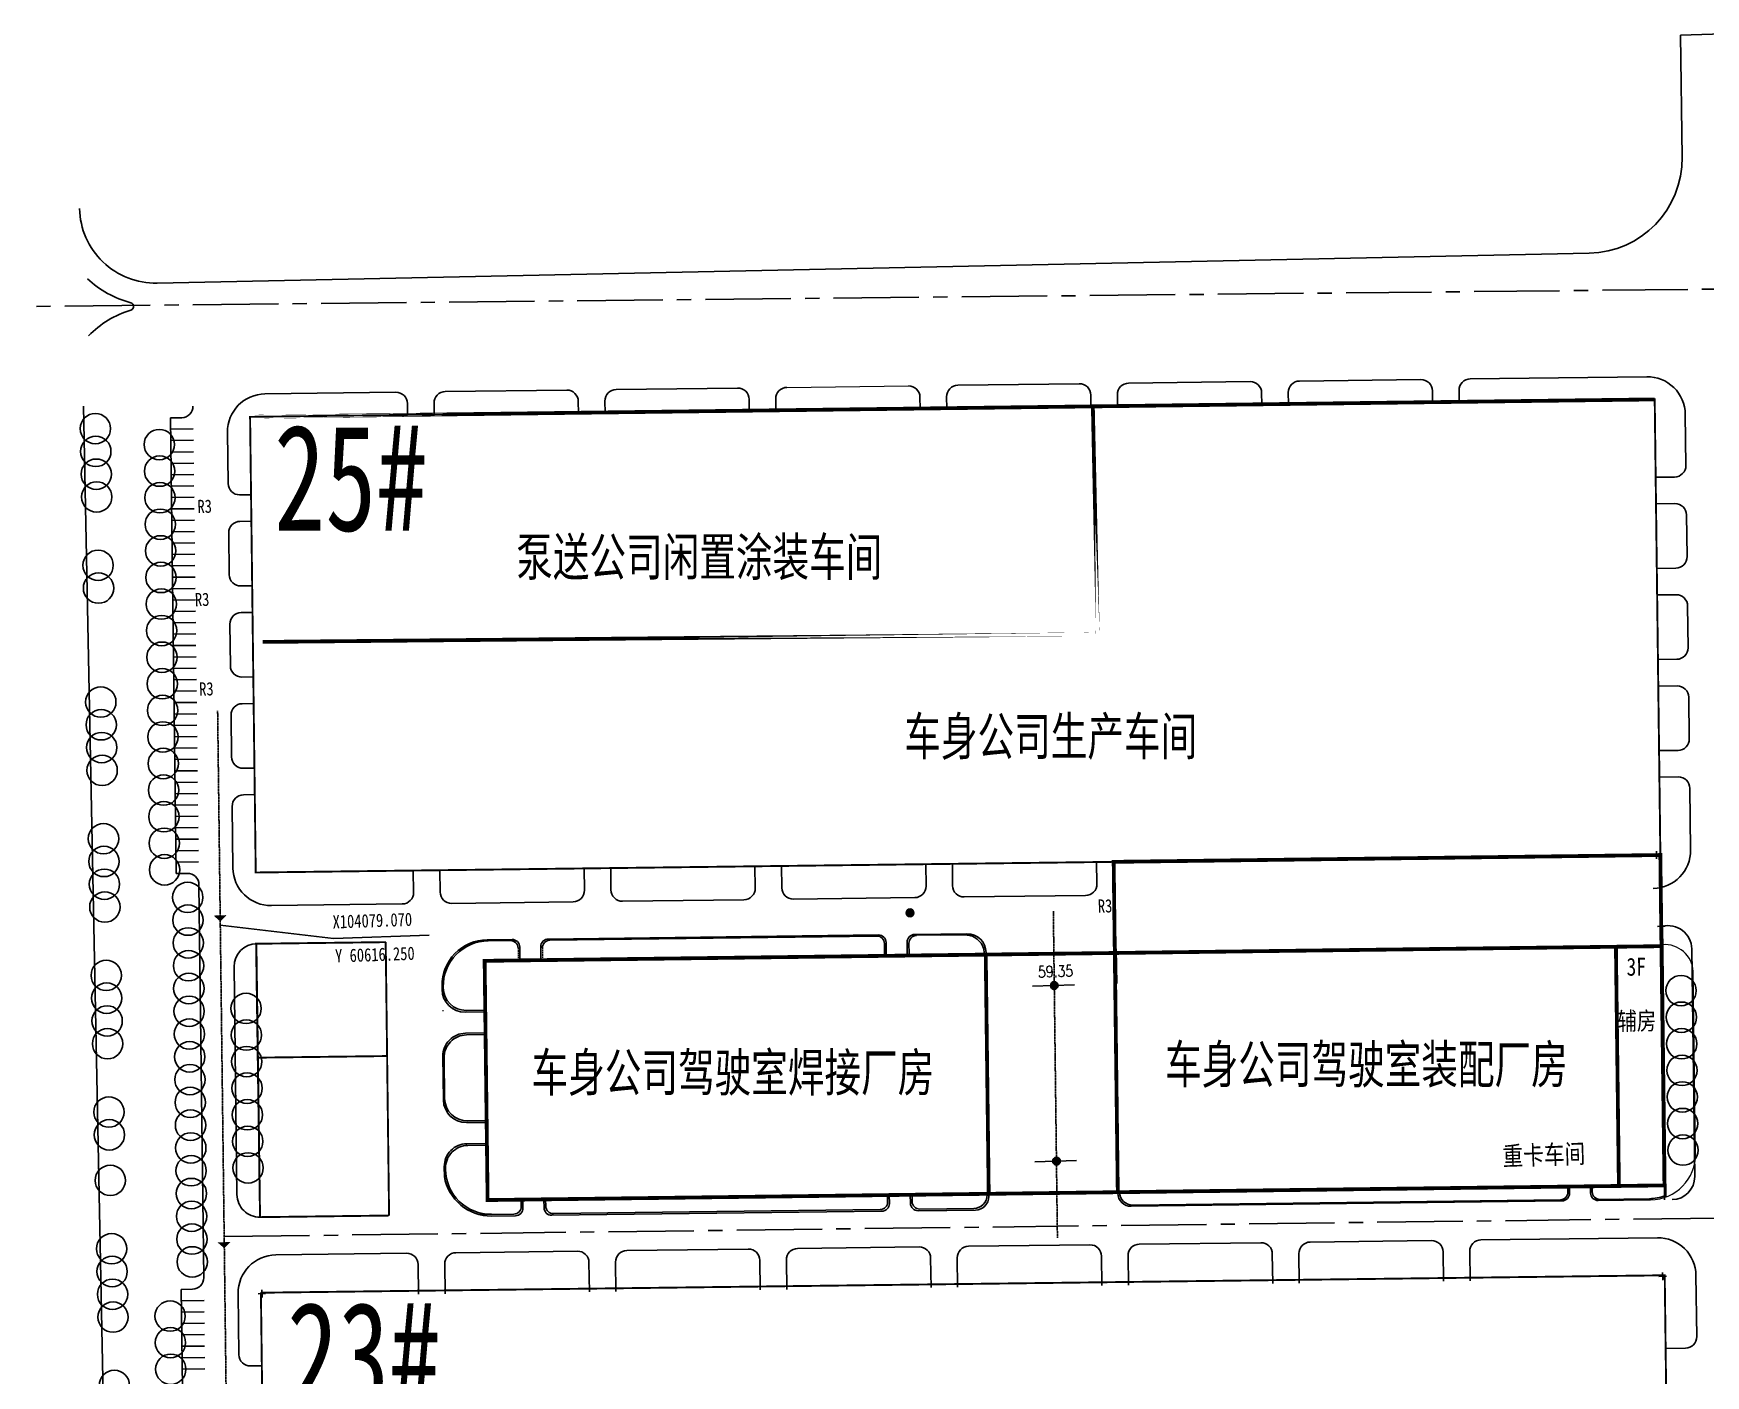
# Model space of a CAD drawing. Extents: x 60102 to 11003895, y 103457 to 3214550.
# Drawn here: x 9505273 to 9945703, y 2833474 to 3186892 of the extents above; entities that cross this region are included whole.
import ezdxf
from ezdxf.enums import TextEntityAlignment as Align

# ---------------------------------------------------------------- set-up
doc = ezdxf.new("R2010")
doc.units = 0
doc.header["$LTSCALE"] = 10
for name, pattern in [('ACAD_ISO04W100', [30.5, 24, -3, 0.5, -3]), ('CENTER2', [1.125, 0.75, -0.125, 0.125, -0.125]), ('DASH', [0.35, 0.25, -0.1]), ('DIVIDEX2', [63.5, 25.4, -12.7, 0, -12.7, 0, -12.7]), ('HIDDEN', [9.525, 6.35, -3.175])]:
    doc.linetypes.add(name, pattern=pattern)
doc.layers.get('0').update_dxf_attribs({"linetype": 'CONTINUOUS', "lineweight": 0})
for name, color, linetype in [('01', 7, 'CONTINUOUS'), ('BG', 7, 'CONTINUOUS'), ('CH_BZ', 7, 'CONTINUOUS'), ('DIM_COOR', 3, 'CONTINUOUS'), ('JIANZ', 201, 'CONTINUOUS'), ('jianzhulunkuox', 255, 'CONTINUOUS'), ('PUB_DIM', 3, 'CONTINUOUS'), ('PUB_TEXT', 7, 'CONTINUOUS'), ('ZW-字', 7, 'CONTINUOUS'), ('ZW-建筑-粗线', 7, 'CONTINUOUS'), ('ZW-景观', 9, 'CONTINUOUS'), ('ZW-景观-停车线', 8, 'CONTINUOUS'), ('ZW-树', 8, 'CONTINUOUS'), ('ZW-道路-中心线', 1, 'CENTER2'), ('ZW-道路-缘石', 7, 'CONTINUOUS'), ('围墙2', 4, 'CONTINUOUS'), ('缘石半径', 7, 'CONTINUOUS')]:
    doc.layers.add(name, color=color, linetype=linetype)
doc.layers.add('PP-COM', color=7, linetype='DIVIDEX2', lineweight=0)
doc.styles.add('-宋体', font='')
doc.styles.add('_HZTXT', font='txt.shx', dxfattribs={"width": 0.8, "bigfont": 'hztxt.shx'})
doc.styles.add('BIGFONT', font='', dxfattribs={"height": 0.2})
doc.styles.add('ST', font='', dxfattribs={"width": 0.8})
doc.styles.get("Standard").update_dxf_attribs({"font": 'isocp.shx', "width": 0.707, "height": 10, "bigfont": 'intecad.shx'})
doc.styles.get('-宋体').set_extended_font_data('SimSun')
doc.styles.get('BIGFONT').set_extended_font_data('NSimSun')
doc.styles.get('ST').set_extended_font_data('SimSun')

# ---------------------------------------------------------------- blocks, each defined once
blk = doc.blocks.new('A')
at = {"layer": 'ZW-树', "linetype": 'Continuous'}
blk.add_circle((0, 0), 4, dxfattribs=at)
blk = doc.blocks.new('A$C1DC13253')
at = {"layer": 'PUB_TEXT'}
h = blk.add_hatch(color=256, dxfattribs=at)
edge = h.paths.add_edge_path()
edge.add_arc((1016, 1016), 1016, 0, 360)
blk.add_line((1016, 1016), (1016, 2032), dxfattribs=at)
blk.add_circle((1016, 1016), 1016, dxfattribs=at)

msp = doc.modelspace()

# ---------------------------------------------------------------- linework, layer by layer
at = {"color": 0}
for p, q in [((9744107.84, 2949409.88), (9737834.414, 2949332.859)), ((9943071.314, 2891889.656), (9942473.33, 2939871.284)), ((9916954.955, 2879563.242), (9931221.788, 2879741.046)), ((9931221.788, 2879741.046), (9929321.935, 2879717.369))]:
    msp.add_line(p, q, dxfattribs=at)
at = {"color": 0, "ltscale": 3, "const_width": 500, "flags": 128}
for points in [[(9562335.426, 3085933.094), (9932306.947, 3090523.714), (9933795.796, 2970532.951), (9563824.276, 2965942.33), (9562335.426, 3085933.094)], [(9933795.796, 2970532.951), (9934028.562, 2951773.736)], [(9598947.734, 2875610.498), (9564950.351, 2875188.657), (9563924.409, 2947180.003), (9598054.442, 2947603.489)], [(9564429.253, 2917185.424), (9598426.636, 2917607.265), (9598054.424, 2947604.956), (9598947.734, 2875610.498)], [(9565197.055, 2855285.517), (9934948.593, 2859873.41), (9936145.628, 2763400.836), (9566394.091, 2758812.943), (9565187.184, 2855408.822)]]:
    msp.add_lwpolyline(points, dxfattribs=at)
at = {"color": 0}
for centre, radius, start, end in [((9934969.871, 2939431.498), 7516.335, 3.35433057, 94.46442391), ((9931072.246, 2891740.115), 12000, 270.71402767, 0.71402767)]:
    msp.add_arc(centre, radius, start, end, dxfattribs=at)
at = {"layer": '01', "lineweight": 0}
msp.add_line((9703750.092, 3093688.234), (9735747.629, 3094085.261), dxfattribs=at)
at = {"layer": 'BG', "color": 0}
for points in [[(9552709.954, 2954603.922), (9556136.477, 2954722.437), (9554478.948, 2953051.842)], [(9553782.722, 2868526.197), (9557209.244, 2868644.712), (9555551.715, 2866974.116)]]:
    msp.add_solid(points, dxfattribs=at)
at = {"layer": 'CH_BZ', "color": 0, "linetype": 'Continuous'}
for p, q in [((9554495.737, 2952064.863), (9584339.975, 2948574.221)), ((9584339.975, 2948574.221), (9609472.522, 2949442.12))]:
    msp.add_line(p, q, dxfattribs=at)
at = {"layer": 'DIM_COOR', "color": 0, "linetype": 'Continuous'}
for p, q in [((9933412.208, 2859592.214), (9935411.016, 2859661.239)), ((9934446.124, 2858627.322), (9934377.1, 2860626.131)), ((9564440.61, 2855014.001), (9566439.418, 2855083.026)), ((9565474.526, 2854049.109), (9565405.502, 2856047.918))]:
    msp.add_line(p, q, dxfattribs=at)
at = {"layer": 'JIANZ', "color": 0}
for p, q in [((9934024.25, 2951781.564), (9934909.209, 2880773.37)), ((9934771.959, 2891786.223), (9934024.25, 2951781.564)), ((9934320.488, 2952085.28), (9935212.925, 2880477.132)), ((9624744.53, 2948227.103), (9631327.801, 2948309.149)), ((9630883.744, 2948019.798), (9625050.255, 2947948.178)), ((9640879.059, 2948428.184), (9727831.036, 2949511.847)), ((9727387.201, 2949204.596), (9641330.956, 2948148.061)), ((9729411.599, 2947229.67), (9729445.953, 2944473.146)), ((9729855.804, 2947536.926), (9729893.918, 2944478.729)), ((9735407.373, 2947606.114), (9735445.487, 2944547.917)), ((9735859.122, 2947308.086), (9735893.452, 2944553.5)), ((9737382.294, 2949630.883), (9751132.715, 2949802.251)), ((9744107.84, 2949409.88), (9750686.443, 2949494.593)), ((9633352.57, 2946334.228), (9633390.259, 2943310.039)), ((9638904.138, 2946403.416), (9638941.828, 2943379.226)), ((9790487.118, 2945842.371), (9790600.521, 2936743.077)), ((9612895.003, 2936078.493), (9612907.167, 2935102.502)), ((9613198.503, 2935799.541), (9613201.561, 2935554.205)), ((9624282.428, 2929243.803), (9618981.472, 2929177.738)), ((9624276.845, 2929691.768), (9619275.866, 2929629.442)), ((9624351.616, 2923692.234), (9619050.66, 2923626.17)), ((9624357.198, 2923244.269), (9619356.22, 2923181.943)), ((9613125.897, 2917551.865), (9613269.728, 2906010.969)), ((9613431.456, 2917107.638), (9613564.122, 2906462.672)), ((9624644.989, 2900152.27), (9619344.033, 2900086.205)), ((9624639.406, 2900600.235), (9619638.427, 2900537.909)), ((9624714.177, 2894600.701), (9619413.221, 2894534.637)), ((9624719.76, 2894152.736), (9619718.781, 2894090.41)), ((9613488.458, 2888460.332), (9613520.92, 2885855.609)), ((9613794.018, 2888016.105), (9613796.886, 2887785.982)), ((9730237.04, 2880997.169), (9730259.256, 2879214.539)), ((9730685.005, 2881002.752), (9730712.752, 2878776.334)), ((9736236.574, 2881071.94), (9736264.339, 2878844.042)), ((9736684.539, 2881077.523), (9736706.755, 2879294.893)), ((9756440.734, 2881323.74), (9756444.258, 2881040.993)), ((9756888.699, 2881329.323), (9756897.802, 2880598.96)), ((9909408.673, 2883230.145), (9909426.876, 2881769.6)), ((9909856.638, 2883235.728), (9909878.579, 2881475.206)), ((9915408.207, 2883304.916), (9915430.148, 2881544.394)), ((9915856.172, 2883310.499), (9915874.375, 2881849.954)), ((9633733.805, 2879794.471), (9633756.021, 2878011.841)), ((9634181.77, 2879800.054), (9634209.331, 2877588.593)), ((9639733.339, 2879869.242), (9639760.918, 2877656.3)), ((9640181.304, 2879874.825), (9640203.521, 2878092.194)), ((9641785.377, 2875681.375), (9728737.521, 2876751.562)), ((9642228.289, 2876117.273), (9728284.335, 2877189.771)), ((9738288.798, 2876869.117), (9753441.147, 2877055.608)), ((9738731.524, 2877319.972), (9752988.146, 2877497.649)), ((9794433.778, 2878036.288), (9907903.658, 2879450.438)), ((9794878.005, 2878341.848), (9907451.954, 2879744.832)), ((9917399.182, 2879868.802), (9930918.072, 2880037.285)), ((9917454.917, 2879569.473), (9922922.432, 2879637.613)), ((9917899.143, 2879875.033), (9922918.694, 2879937.59)), ((9622710.072, 2875874.022), (9631781.1, 2875987.072)), ((9625951.103, 2875486.491), (9632234.1, 2875563.821))]:
    msp.add_line(p, q, dxfattribs=at)
msp.add_lwpolyline([(9934024.25, 2951781.551), (9934909.209, 2880773.37)], dxfattribs=at)
for centre, radius, start, end in [((9624894.072, 2936228.035), 12000, 90.71402767, 180.71402767), ((9625197.571, 2935949.083), 12000, 90.70340037, 180.71402767), ((9630908.296, 2946019.948), 2000, 0.71402767, 90.70340037), ((9631352.725, 2946309.304), 2000, 0.71402767, 90.71402767), ((9640903.983, 2946428.34), 2000, 90.71402767, 180.71402767), ((9641355.509, 2946148.212), 2000, 90.70340037, 180.71402767), ((9727411.754, 2947204.747), 2000, 0.71402767, 90.70340037), ((9727855.959, 2947512.003), 2000, 0.71402767, 90.71402767), ((9737407.218, 2947631.038), 2000, 90.71402767, 180.71402767), ((9737858.967, 2947333.01), 2000, 90.70340037, 180.71402767), ((9750750.823, 2944495.008), 5000, 0.71402767, 90.73776619), ((9751195.024, 2944802.639), 5000, 0.71402767, 90.71402767), ((9618906.701, 2935177.272), 6000, 180.71402767, 270.71402767), ((9619201.095, 2935628.976), 6000, 180.71402767, 270.71402767), ((9619125.431, 2917626.635), 6000, 90.71402767, 180.71402767), ((9619430.99, 2917182.409), 6000, 90.71402767, 180.71402767), ((9619269.262, 2906085.74), 6000, 180.71402767, 270.71402767), ((9619563.656, 2906537.443), 6000, 180.71402767, 270.71402767), ((9619487.992, 2888535.102), 6000, 90.71402767, 180.71402767), ((9619793.552, 2888090.876), 6000, 90.71402767, 180.71402767), ((9625795.954, 2887935.524), 12450, 189.61701178, 270.71402767), ((9752944.53, 2880997.377), 3500, 270.71402767, 0.71402767), ((9753398.074, 2880555.343), 3500, 270.70514732, 0.71402767), ((9794390.162, 2881536.016), 3500, 180.71402767, 270.71402767), ((9794834.389, 2881841.576), 3500, 180.71402767, 270.71402767), ((9907427.031, 2881744.676), 2000, 270.71402767, 0.71402767), ((9907878.735, 2881450.283), 2000, 270.71402767, 0.71402767), ((9917429.993, 2881569.318), 2000, 180.71402767, 270.71402767), ((9917874.22, 2881874.877), 2000, 180.71402767, 270.71402767), ((9930768.531, 2892036.353), 12000, 270.71402767, 290.18524774), ((9631756.177, 2877986.917), 2000, 270.71402767, 0.71402767), ((9632209.486, 2877563.669), 2000, 270.70514732, 0.71402767), ((9641760.763, 2877681.224), 2000, 180.71402767, 270.70514732), ((9642203.365, 2878117.118), 2000, 180.71402767, 270.71402767), ((9728259.411, 2879189.615), 2000, 270.71402767, 0.71402767), ((9728712.907, 2878751.411), 2000, 270.70514732, 0.71402767), ((9738264.184, 2878868.965), 2000, 180.71402767, 270.70514732), ((9738706.6, 2879319.816), 2000, 180.71402767, 270.71402767)]:
    msp.add_arc(centre, radius, start, end, dxfattribs=at)
at = {"layer": 'jianzhulunkuox', "ltscale": 100, "const_width": 1000, "flags": 128}
for points in [[(9562335.426, 3085933.094), (9932306.947, 3090523.714), (9784318.35, 3088686.015), (9562335.426, 3085933.094), (9562335.426, 3085933.094)], [(9785607.965, 3028675.771), (9784318.35, 3088686.015), (9784318.35, 3088686.015), (9785607.965, 3028675.771), (9785607.965, 3028675.771)], [(9785607.965, 3028675.771), (9565626.077, 3026659.88), (9565626.077, 3026659.88), (9785607.965, 3028675.771), (9785607.965, 3028675.771)]]:
    msp.add_lwpolyline(points, dxfattribs=at)
at = {"layer": 'PP-COM', "color": 0, "linetype": 'HIDDEN', "ltscale": 6}
for p, q in [((9632908.141, 2946044.872), (9632942.294, 2943304.456)), ((9639355.664, 2946123.288), (9639389.793, 2943384.809)), ((9755750.435, 2944557.317), (9755753.392, 2944320.066)), ((9756194.636, 2944864.948), (9756201.357, 2944325.649)), ((9613276.332, 2929554.671), (9612976.355, 2929550.933)), ((9790884.451, 2881972.437), (9790890.434, 2881492.4)), ((9791332.416, 2881978.02), (9791334.661, 2881797.959))]:
    msp.add_line(p, q, dxfattribs=at)
at = {"layer": 'PP-COM', "color": 0, "linetype": 'DASH', "ltscale": 3, "const_width": 1000}
for points in [[(9790115.663, 2943659.161), (9789803.008, 2968746.283), (9933791.826, 2970540.783), (9934876.004, 2883547.539), (9790887.186, 2881753.039)], [(9790102.092, 2944748.146), (9934089.542, 2946542.63)]]:
    msp.add_lwpolyline(points, dxfattribs=at)
at = {"layer": 'PP-COM', "color": 0, "ltscale": 3, "const_width": 1000}
for points in [[(9922091.842, 2946393.105), (9922876.936, 2883397.997)], [(9756889.826, 2881329.337), (9790887.186, 2881753.039)]]:
    msp.add_lwpolyline(points, dxfattribs=at)
at = {"layer": 'PP-COM', "color": 0, "linetype": 'ByBlock', "ltscale": 3, "const_width": 1000}
msp.add_lwpolyline([(9756433.579, 2881323.651), (9624900.076, 2879684.378), (9624114.982, 2942679.486), (9756104.732, 2944324.445), (9756112.18, 2943726.838)], dxfattribs=at)
at = {"layer": 'PP-COM', "color": 0, "linetype": 'Continuous', "ltscale": 3, "const_width": 1000}
msp.add_lwpolyline([(9756104.732, 2944324.445), (9790500.693, 2944753.114)], dxfattribs=at)
at = {"layer": 'PP-COM', "color": 0, "linetype": 'DASH', "ltscale": 20000, "const_width": 1000}
for points in [[(9756104.732, 2944324.445), (9756889.826, 2881329.337)], [(9790102.092, 2944748.146), (9790887.186, 2881753.039)]]:
    msp.add_lwpolyline(points, dxfattribs=at)
at = {"layer": 'PP-COM', "color": 0, "linetype": 'HIDDEN', "ltscale": 3, "flags": 128}
msp.add_lwpolyline([(9756104.732, 2944324.445), (9756889.826, 2881329.337)], dxfattribs=at)
at = {"layer": 'PP-COM', "color": 0, "linetype": 'DASH', "ltscale": 3, "flags": 128}
msp.add_lwpolyline([(9790102.092, 2944748.146), (9790887.186, 2881753.039)], dxfattribs=at)
at = {"layer": 'PUB_DIM', "color": 0}
for p, q in [((9931786.165, 2970493.104), (9933784.97, 2970562.238)), ((9932820.134, 2969528.269), (9932751, 2971527.074)), ((9933024.848, 2951746.997), (9935023.652, 2951816.131)), ((9934058.817, 2950782.162), (9933989.683, 2952780.967))]:
    msp.add_line(p, q, dxfattribs=at)
at = {"layer": 'PUB_TEXT', "color": 0}
for p, q in [((9779446.143, 2936361.835), (9768458.288, 2935981.79)), ((9780022.641, 2890104.178), (9769034.787, 2889724.134))]:
    msp.add_line(p, q, dxfattribs=at)
at = {"layer": 'ZW-建筑-粗线', "color": 0, "linetype": 'Continuous'}
for p, q in [((9933795.796, 2970532.951), (9932306.947, 3090523.714)), ((9563824.276, 2965942.33), (9562335.426, 3085933.094))]:
    msp.add_line(p, q, dxfattribs=at)
at = {"layer": 'ZW-建筑-粗线', "color": 0, "linetype": 'Continuous', "flags": 128}
for points in [[(9562335.426, 3085933.094), (9932306.947, 3090523.714)], [(9563824.276, 2965942.33), (9933795.796, 2970532.951)]]:
    msp.add_lwpolyline(points, dxfattribs=at)
at = {"layer": 'ZW-景观', "color": 0, "linetype": 'Continuous'}
for p, q in [((9883736.237, 3095921.509), (9930232.658, 3096498.438)), ((9566260.675, 3091982.26), (9600758.02, 3092410.304)), ((9613757.019, 3092571.597), (9645754.556, 3092968.623)), ((9658753.556, 3093129.915), (9690751.092, 3093526.942)), ((9748746.628, 3094246.553), (9780744.165, 3094643.579)), ((9793743.164, 3094804.872), (9825740.701, 3095201.898)), ((9828777.692, 3092239.35), (9828814.913, 3089239.581)), ((9835777.153, 3092326.2), (9835814.374, 3089326.431)), ((9838739.701, 3095363.19), (9870737.238, 3095760.217)), ((9873774.228, 3092797.669), (9873811.449, 3089797.9)), ((9880773.689, 3092884.519), (9880810.91, 3089884.75)), ((9603795.01, 3089447.757), (9603832.231, 3086447.988)), ((9610794.471, 3089534.606), (9610831.693, 3086534.837)), ((9648791.546, 3090006.075), (9648828.768, 3087006.306)), ((9655791.008, 3090092.925), (9655828.229, 3087093.156)), ((9693788.083, 3090564.394), (9693825.304, 3087564.625)), ((9700787.544, 3090651.244), (9700824.765, 3087651.475)), ((9738784.619, 3091122.713), (9738821.84, 3088122.944)), ((9745784.08, 3091209.562), (9745821.302, 3088209.793)), ((9783781.155, 3091681.032), (9783818.377, 3088681.263)), ((9790780.617, 3091767.881), (9790817.838, 3088768.112)), ((9544336.811, 3085709.766), (9541337.042, 3085672.545)), ((9542825.892, 2965681.781), (9541337.042, 3085672.545)), ((9940523.455, 3073124.318), (9940355.959, 3086623.279)), ((9556553.011, 3068359.998), (9556385.516, 3081858.959)), ((9937560.907, 3070087.328), (9932561.292, 3070025.292)), ((9559590.002, 3065397.45), (9562589.771, 3065434.671)), ((9937647.756, 3063087.866), (9932648.141, 3063025.831)), ((9559676.851, 3058397.989), (9562676.62, 3058435.21)), ((9940821.225, 3049126.165), (9940684.747, 3060125.319)), ((9556850.781, 3044361.845), (9556714.304, 3055360.999)), ((9937858.677, 3046089.175), (9932859.062, 3046027.14)), ((9559887.772, 3041399.298), (9562887.541, 3041436.519)), ((9937945.526, 3039089.714), (9932945.911, 3039027.678)), ((9941118.995, 3025128.013), (9940982.517, 3036127.166)), ((9557012.074, 3031362.846), (9557148.551, 3020363.693)), ((9559974.621, 3034399.836), (9562974.39, 3034437.058)), ((9938156.447, 3022091.022), (9933156.832, 3022028.987)), ((9560185.542, 3017401.145), (9563185.311, 3017438.366)), ((9938243.296, 3015091.561), (9933243.681, 3015029.526)), ((9560272.391, 3010401.684), (9563272.16, 3010438.905)), ((9941416.765, 3001129.86), (9941280.287, 3012129.013)), ((9557309.844, 3007364.693), (9557446.321, 2996365.54)), ((9938454.217, 2998092.87), (9933454.602, 2998030.834)), ((9560483.312, 2993402.992), (9563483.081, 2993440.213)), ((9938541.066, 2991093.408), (9933541.451, 2991031.373)), ((9560570.161, 2986403.531), (9563569.93, 2986440.752)), ((9941779.804, 2971871.453), (9941578.057, 2988130.861)), ((9557607.614, 2983366.541), (9557809.361, 2967107.133)), ((9785307.227, 2968690.499), (9785378.7, 2962930.284)), ((9545825.661, 2965719.003), (9542825.892, 2965681.781)), ((9605321.081, 2966457.224), (9605392.554, 2960697.009)), ((9612320.543, 2966544.074), (9612392.016, 2960783.858)), ((9650317.618, 2967015.543), (9650389.091, 2961255.327)), ((9657317.079, 2967102.392), (9657388.552, 2961342.177)), ((9695314.154, 2967573.862), (9695385.627, 2961813.646)), ((9702313.615, 2967660.711), (9702385.088, 2961900.496)), ((9740310.69, 2968132.18), (9740382.163, 2962371.965)), ((9747310.152, 2968219.03), (9747381.625, 2962458.814)), ((9548862.651, 2962756.455), (9550147.049, 2859243.105)), ((9750418.615, 2959496.267), (9782416.152, 2959893.293)), ((9567932.662, 2957231.974), (9602430.007, 2957660.018)), ((9615429.006, 2957821.31), (9647426.543, 2958218.337)), ((9660425.542, 2958379.629), (9692423.079, 2958776.656)), ((9705422.079, 2958937.948), (9737419.615, 2959334.974)), ((9934028.562, 2951773.736), (9934921.872, 2879779.278)), ((9564057.041, 2947183.115), (9564950.351, 2875188.657)), ((9942846.813, 2885878.073), (9942102.388, 2945873.454)), ((9558131.945, 2941109.135), (9558876.37, 2881113.753)), ((9706563.53, 2866945.029), (9738561.067, 2867342.056)), ((9796556.603, 2868061.667), (9828554.14, 2868458.693)), ((9886549.675, 2869178.304), (9933046.096, 2869755.233)), ((9569074.114, 2865239.055), (9603571.458, 2865667.1)), ((9616570.458, 2865828.392), (9648567.995, 2866225.418)), ((9651604.985, 2863262.87), (9651701.266, 2855503.298)), ((9658700.727, 2855590.147), (9658604.446, 2863349.72)), ((9661566.994, 2866386.71), (9693564.531, 2866783.737)), ((9696601.521, 2863821.189), (9696697.802, 2856061.616)), ((9703697.263, 2856148.466), (9703600.982, 2863908.039)), ((9741598.057, 2864379.508), (9741694.339, 2856619.935)), ((9793690.336, 2857265.104), (9793594.055, 2865024.676)), ((9831591.13, 2865496.145), (9831687.411, 2857736.573)), ((9883683.409, 2858381.741), (9883587.128, 2866141.314)), ((9606608.449, 2862704.552), (9606704.73, 2854944.979)), ((9613704.191, 2855031.829), (9613607.91, 2862791.401)), ((9943169.397, 2859880.074), (9943369.97, 2843715.323)), ((9547184.501, 2856206.115), (9544184.732, 2856168.893)), ((9545301.37, 2766175.821), (9544184.732, 2856168.893)), ((9559399.527, 2838951.003), (9559198.954, 2855115.754)), ((9940407.422, 2840678.333), (9935407.807, 2840616.297)), ((9562436.517, 2835988.455), (9565436.286, 2836025.676))]:
    msp.add_line(p, q, dxfattribs=at)
at = {"layer": 'ZW-景观', "color": 0, "linetype": 'Continuous', "flags": 128}
for points in [[(9748693.8, 2856706.785), (9748597.519, 2864466.358, -0.4142135624), (9751560.067, 2867503.348), (9783557.603, 2867900.374, -0.4142135624), (9786594.594, 2864937.827), (9786690.875, 2857178.254)], [(9838686.872, 2857823.422), (9838590.591, 2865582.995, -0.4142135624), (9841553.139, 2868619.985), (9873550.676, 2869017.012, -0.4142135624), (9876587.666, 2866054.464), (9876683.947, 2858294.891)]]:
    msp.add_lwpolyline(points, format="xyb", dxfattribs=at)
at = {"layer": 'ZW-景观', "color": 0, "linetype": 'Continuous'}
for centre, radius, start, end in [((9930356.729, 3086499.208), 10000, 0.71089152, 90.71089195), ((9566384.746, 3081983.03), 10000, 90.71089195, 180.71089152), ((9600795.241, 3089410.535), 3000, 0.71089152, 90.71089195), ((9613794.24, 3089571.827), 3000, 90.71089195, 180.71089152), ((9645791.777, 3089968.854), 3000, 0.71089152, 90.71089195), ((9658790.777, 3090130.146), 3000, 90.71089195, 180.71089152), ((9690788.314, 3090527.173), 3000, 0.71089152, 90.71089195), ((9703787.313, 3090688.465), 3000, 90.71089195, 180.71089152), ((9735784.85, 3091085.492), 3000, 0.71089152, 90.71089195), ((9748783.849, 3091246.784), 3000, 90.71089195, 180.71089152), ((9780781.386, 3091643.81), 3000, 0.71089152, 90.71089195), ((9793780.386, 3091805.102), 3000, 90.71089195, 180.71089152), ((9825777.923, 3092202.129), 3000, 0.71089152, 90.71089195), ((9838776.922, 3092363.421), 3000, 90.71089195, 180.71089152), ((9870774.459, 3092760.448), 3000, 0.71089152, 90.71089195), ((9883773.458, 3092921.74), 3000, 90.71089195, 180.71089152), ((9544299.59, 3088709.535), 3000, 270.71089195, 0.71089152), ((9937523.686, 3073087.097), 3000, 270.71089195, 0.71089152), ((9559552.781, 3068397.219), 3000, 180.71089152, 270.71089195), ((9937684.978, 3060088.097), 3000, 0.71089152, 90.71089195), ((9559714.073, 3055398.22), 3000, 90.71089195, 180.71089152), ((9937821.456, 3049088.944), 3000, 270.71089195, 0.71089152), ((9559850.551, 3044399.067), 3000, 180.71089152, 270.71089195), ((9937982.748, 3036089.945), 3000, 0.71089152, 90.71089195), ((9560011.843, 3031400.067), 3000, 90.71089195, 180.71089152), ((9938119.226, 3025090.791), 3000, 270.71089195, 0.71089152), ((9560148.321, 3020400.914), 3000, 180.71089152, 270.71089195), ((9938280.518, 3012091.792), 3000, 0.71089152, 90.71089195), ((9560309.613, 3007401.915), 3000, 90.71089195, 180.71089152), ((9938416.996, 3001092.639), 3000, 270.71089195, 0.71089152), ((9560446.091, 2996402.761), 3000, 180.71089152, 270.71089195), ((9938578.288, 2988093.639), 3000, 0.71089152, 90.71089195), ((9560607.383, 2983403.762), 3000, 90.71089195, 180.71089152), ((9931780.574, 2971747.382), 10000, 270.71089195, 0.71089152), ((9545862.882, 2962719.234), 3000, 0.71089152, 90.71089195), ((9567808.591, 2967231.204), 10000, 180.71089152, 270.71089195), ((9602392.785, 2960659.787), 3000, 270.71089195, 0.71089152), ((9615391.785, 2960821.079), 3000, 180.71089152, 270.71089195), ((9647389.322, 2961218.106), 3000, 270.71089195, 0.71089152), ((9660388.321, 2961379.398), 3000, 180.71089152, 270.71089195), ((9692385.858, 2961776.425), 3000, 270.71089195, 0.71089152), ((9705384.857, 2961937.717), 3000, 180.71089152, 270.71089195), ((9737382.394, 2962334.744), 3000, 270.71089195, 0.71089152), ((9750381.394, 2962496.036), 3000, 180.71089152, 270.71089195), ((9782378.931, 2962893.062), 3000, 270.71089195, 0.71089152), ((9935826.159, 2945680.36), 6279.199, 1.76220707, 103.83790823), ((9564131.483, 2941183.577), 6000, 90.71089195, 180.71089152), ((9625795.954, 2887935.524), 12000, 180.71402767, 270.71402767), ((9936847.275, 2885803.63), 6000, 270.71089195, 0.71089152), ((9564875.908, 2881188.195), 6000, 180.71089152, 270.71089195), ((9738598.288, 2864342.287), 3000, 0.71089152, 90.71089195), ((9796593.824, 2865061.897), 3000, 90.71089195, 180.71089152), ((9828591.361, 2865458.924), 3000, 0.71089152, 90.71089195), ((9886586.897, 2866178.535), 3000, 90.71089195, 180.71089152), ((9933170.167, 2859756.003), 10000, 0.71089152, 90.71089195), ((9569198.185, 2855239.825), 10000, 90.71089195, 180.71089152), ((9603608.679, 2862667.33), 3000, 0.71089152, 90.71089195), ((9616607.679, 2862828.623), 3000, 90.71089195, 180.71089152), ((9648605.216, 2863225.649), 3000, 0.71089152, 90.71089195), ((9661604.215, 2863386.941), 3000, 90.71089195, 180.71089152), ((9693601.752, 2863783.968), 3000, 0.71089152, 90.71089195), ((9706600.751, 2863945.26), 3000, 90.71089195, 180.71089152), ((9547147.28, 2859205.884), 3000, 270.71089195, 0.71089152), ((9940370.201, 2843678.102), 3000, 270.71089195, 0.71089152), ((9562399.296, 2838988.224), 3000, 180.71089152, 270.71089195)]:
    msp.add_arc(centre, radius, start, end, dxfattribs=at)
at = {"layer": 'ZW-景观-停车线', "color": 0, "linetype": 'Continuous'}
for p, q in [((9547373.802, 3082747.218), (9541374.263, 3082672.776)), ((9547411.023, 3079747.449), (9541411.485, 3079673.007)), ((9547448.244, 3076747.68), (9541448.706, 3076673.238)), ((9547485.465, 3073747.911), (9541485.927, 3073673.468)), ((9547522.687, 3070748.142), (9541523.148, 3070673.699)), ((9547559.908, 3067748.373), (9541560.37, 3067673.93)), ((9547597.129, 3064748.604), (9541597.591, 3064674.161)), ((9547634.35, 3061748.835), (9541634.812, 3061674.392)), ((9547671.572, 3058749.066), (9541672.033, 3058674.623)), ((9547708.793, 3055749.296), (9541709.255, 3055674.854)), ((9547746.014, 3052749.527), (9541746.476, 3052675.085)), ((9547783.235, 3049749.758), (9541783.697, 3049675.316)), ((9547820.457, 3046749.989), (9541820.918, 3046675.547)), ((9547857.678, 3043750.22), (9541858.14, 3043675.778)), ((9547894.899, 3040750.451), (9541895.361, 3040676.009)), ((9547932.12, 3037750.682), (9541932.582, 3037676.239)), ((9547969.342, 3034750.913), (9541969.803, 3034676.47)), ((9548006.563, 3031751.144), (9542007.025, 3031676.701)), ((9548043.784, 3028751.375), (9542044.246, 3028676.932)), ((9548081.005, 3025751.606), (9542081.467, 3025677.163)), ((9548118.227, 3022751.837), (9542118.688, 3022677.394)), ((9548155.448, 3019752.067), (9542155.91, 3019677.625)), ((9548192.669, 3016752.298), (9542193.131, 3016677.856)), ((9548229.89, 3013752.529), (9542230.352, 3013678.087)), ((9548267.112, 3010752.76), (9542267.573, 3010678.318)), ((9548304.333, 3007752.991), (9542304.795, 3007678.549)), ((9548341.554, 3004753.222), (9542342.016, 3004678.779)), ((9548378.775, 3001753.453), (9542379.237, 3001679.01)), ((9548415.997, 2998753.684), (9542416.458, 2998679.241)), ((9548453.218, 2995753.915), (9542453.68, 2995679.472)), ((9548490.439, 2992754.146), (9542490.901, 2992679.703)), ((9548527.66, 2989754.377), (9542528.122, 2989679.934)), ((9548564.882, 2986754.607), (9542565.343, 2986680.165)), ((9548602.103, 2983754.838), (9542602.565, 2983680.396)), ((9548639.324, 2980755.069), (9542639.786, 2980680.627)), ((9548676.545, 2977755.3), (9542677.007, 2977680.858)), ((9548713.767, 2974755.531), (9542714.228, 2974681.089)), ((9548750.988, 2971755.762), (9542751.45, 2971681.32)), ((9548788.209, 2968755.993), (9542788.671, 2968681.55)), ((9550221.492, 2853243.567), (9544221.953, 2853169.124)), ((9550258.713, 2850243.798), (9544259.175, 2850169.355)), ((9550295.934, 2847244.029), (9544296.396, 2847169.586)), ((9550333.155, 2844244.26), (9544333.617, 2844169.817)), ((9550370.377, 2841244.491), (9544370.838, 2841170.048)), ((9550407.598, 2838244.721), (9544408.06, 2838170.279)), ((9550444.819, 2835244.952), (9544445.281, 2835170.51))]:
    msp.add_line(p, q, dxfattribs=at)
at = {"layer": 'ZW-道路-中心线', "color": 0, "ltscale": 3000}
for p, q in [((10345991.507, 3123672.13), (9505272.69, 3115011.541)), ((9555513.117, 2870071.175), (9949982.752, 2874965.769))]:
    msp.add_line(p, q, dxfattribs=at)
at = {"layer": 'ZW-道路-中心线', "color": 0, "linetype": 'ACAD_ISO04W100', "ltscale": 0.1}
for p, q in [((9553787.801, 3008508.687), (9556343.725, 2803424.092)), ((9774984.676, 2869708.86), (9773911.908, 2955786.586))]:
    msp.add_line(p, q, dxfattribs=at)
at = {"layer": 'ZW-道路-缘石', "color": 0}
for p, q in [((9939117.816, 3186408.878), (9953112.897, 3186892.168)), ((9939516.103, 3154309.76), (9939117.816, 3186408.878)), ((9915038.178, 3129004.995), (9537842.602, 3121155.345)), ((9518463.216, 3088764.023), (9524904.115, 2764534.557))]:
    msp.add_line(p, q, dxfattribs=at)
for centre, radius, start, end in [((9914518.027, 3153999.583), 25000, 271.19218455, 0.71089152), ((9537426.481, 3141151.016), 20000, 181.13804582, 271.19218455), ((9537426.481, 3141151.016), 26000, 226.41313202, 255.49566572), ((9538459.271, 3089161.25), 26000, 106.78042512, 135.86295818), ((9530664.243, 3115011.541), 1000, 286.78042512, 75.49566572)]:
    msp.add_arc(centre, radius, start, end, dxfattribs=at)
at = {"layer": '围墙2', "color": 0, "ltscale": 3}
for p, q in [((9933443.38, 2998935.24), (9933795.796, 2970532.951)), ((9564057.041, 2947183.115), (9598054.424, 2947604.956)), ((9564057.041, 2947183.115), (9564950.351, 2875188.657)), ((9598054.424, 2947604.956), (9598947.734, 2875610.498)), ((9564429.253, 2917185.424), (9598426.636, 2917607.265))]:
    msp.add_line(p, q, dxfattribs=at)

# ---------------------------------------------------------------- block references
at = {"layer": 'PUB_TEXT', "color": 0, "rotation": 1.980936898897661}
for p in [(9735184.404, 2954265.466), (9773175.839, 2935128.184), (9773752.338, 2888870.528)]:
    msp.add_blockref('A$C1DC13253', p, dxfattribs=at)
at = {"layer": 'ZW-树', "color": 0, "linetype": 'Continuous', "yscale": 1000, "zscale": 1000}
for p, xscale, rotation in [((9521581.792, 3082824.791), 999.9999999999786, 1.97780144332019), ((9521700.96, 3076825.975), 999.9999999999786, 1.97780144332019), ((9538424.123, 3078635.862), 999.9999999999786, 1.97780144332019), ((9521820.128, 3070827.158), 999.9999999999786, 1.97780144332019), ((9538510.972, 3071636.401), 999.9999999999786, 1.97780144332019), ((9521939.296, 3064828.342), 999.9999999999786, 1.97780144332019), ((9538597.822, 3064636.94), 999.9999999999786, 1.97780144332019), ((9538684.671, 3057637.479), 999.9999999999786, 1.97780144332019), ((9538771.521, 3050638.018), 999.9999999999786, 1.97780144332019), ((9522296.8, 3046831.892), 999.9999999999786, 1.97780144332019), ((9522415.968, 3040833.076), 999.9999999999786, 1.97780144332019), ((9538858.37, 3043638.556), 999.9999999999786, 1.97780144332019), ((9538945.22, 3036639.095), 999.9999999999786, 1.97780144332019), ((9539032.07, 3029639.634), 999.9999999999786, 1.97780144332019), ((9539118.919, 3022640.173), 999.9999999999786, 1.97780144332019), ((9539205.769, 3015640.712), 999.9999999999786, 1.97780144332019), ((9523011.808, 3010838.993), 999.9999999999786, 1.97780144332019), ((9539292.618, 3008641.25), 999.9999999999786, 1.97780144332019), ((9523130.976, 3004840.177), 999.9999999999786, 1.97780144332019), ((9539379.468, 3001641.789), 999.9999999999786, 1.97780144332019), ((9523250.144, 2998841.36), 999.9999999999786, 1.97780144332019), ((9523369.312, 2992842.544), 999.9999999999786, 1.97780144332019), ((9539466.318, 2994642.328), 999.9999999999786, 1.97780144332019), ((9539553.167, 2987642.867), 999.9999999999786, 1.97780144332019), ((9539640.017, 2980643.406), 999.9999999999786, 1.97780144332019), ((9523726.816, 2974846.095), 999.9999999999786, 1.97780144332019), ((9539726.866, 2973643.944), 999.9999999999786, 1.97780144332019), ((9523845.984, 2968847.278), 999.9999999999786, 1.97780144332019), ((9539813.716, 2966644.483), 999.9999999999786, 1.97780144332019), ((9523965.152, 2962848.462), 999.9999999999786, 1.97780144332019), ((9524084.32, 2956849.645), 999.9999999999786, 1.97780144332019), ((9545904.073, 2959399.567), 999.9999999999786, 1.97780144332019), ((9545978.515, 2953400.028), 999.9999999999786, 1.97780144332019), ((9546052.958, 2947400.49), 999.9999999999786, 1.97780144332019), ((9524441.824, 2938853.196), 999.9999999999786, 1.97780144332019), ((9546127.4, 2941400.952), 999.9999999999786, 1.97780144332019), ((9546201.843, 2935401.414), 999.9999999999786, 1.97780144332019), ((9939239.097, 2934837.08), 1000.000000003341, 90.71089174273537), ((9524560.992, 2932854.379), 999.9999999999786, 1.97780144332019), ((9546276.285, 2929401.876), 999.9999999999786, 1.97780144332019), ((9561268.192, 2930147.202), 1000.000000003341, 270.7108917427354), ((9524680.16, 2926855.563), 999.9999999999786, 1.97780144332019), ((9939325.947, 2927837.619), 1000.000000003341, 90.71089174273537), ((9524799.328, 2920856.746), 999.9999999999786, 1.97780144332019), ((9546350.728, 2923402.338), 999.9999999999786, 1.97780144332019), ((9561355.042, 2923147.741), 1000.000000003341, 270.7108917427354), ((9939412.796, 2920838.158), 1000.000000003341, 90.71089174273537), ((9546425.17, 2917402.799), 999.9999999999786, 1.97780144332019), ((9561441.891, 2916148.28), 1000.000000003341, 270.7108917427354), ((9939499.646, 2913838.696), 1000.000000003341, 90.71089174273537), ((9546499.613, 2911403.261), 999.9999999999786, 1.97780144332019), ((9561528.741, 2909148.819), 1000.000000003341, 270.7108917427354), ((9525156.832, 2902860.297), 999.9999999999786, 1.97780144332019), ((9546574.055, 2905403.723), 999.9999999999786, 1.97780144332019), ((9939586.495, 2906839.235), 1000.000000003341, 90.71089174273537), ((9546648.498, 2899404.185), 999.9999999999786, 1.97780144332019), ((9561615.59, 2902149.358), 1000.000000003341, 270.7108917427354), ((9939673.345, 2899839.774), 1000.000000003341, 90.71089174273537), ((9525276, 2896861.481), 999.9999999999786, 1.97780144332019), ((9561702.44, 2895149.896), 1000.000000003341, 270.7108917427354), ((9546722.94, 2893404.647), 999.9999999999786, 1.97780144332019), ((9939760.195, 2892840.313), 1000.000000003341, 90.71089174273537), ((9546797.383, 2887405.108), 999.9999999999786, 1.97780144332019), ((9561789.29, 2888150.435), 1000.000000003341, 270.7108917427354), ((9525514.336, 2884863.848), 999.9999999999786, 1.97780144332019), ((9546871.825, 2881405.57), 999.9999999999786, 1.97780144332019), ((9546946.268, 2875406.032), 999.9999999999786, 1.97780144332019), ((9547020.71, 2869406.494), 999.9999999999786, 1.97780144332019), ((9525871.84, 2866867.398), 999.9999999999786, 1.97780144332019), ((9547095.153, 2863406.956), 999.9999999999786, 1.97780144332019), ((9525991.008, 2860868.582), 999.9999999999786, 1.97780144332019), ((9526110.176, 2854869.765), 999.9999999999786, 1.97780144332019), ((9526229.344, 2848870.949), 999.9999999999786, 1.97780144332019), ((9541271.813, 2849132.211), 999.9999999999786, 1.97780144332019), ((9541358.662, 2842132.75), 999.9999999999786, 1.97780144332019), ((9541445.512, 2835133.289), 999.9999999999786, 1.97780144332019), ((9526586.848, 2830874.499), 999.9999999999786, 1.97780144332019)]:
    msp.add_blockref('A', p, dxfattribs=dict(at, xscale=xscale, rotation=rotation))

# ---------------------------------------------------------------- texts
at = {"layer": '01', "color": 0, "lineweight": 0, "attachment_point": 1}
for s, insert, char_height, width in [('{\\fSimSun|b0|i0|c134|p2;25#}', (9568648.772, 3083920.685), 28000, 145375.5942), ('{\\fSimSun|b0|i0|c134|p2;泵送公司闲置涂装车间}', (9632432.598, 3054059.198), 10000, 211534.4), ('{\\fSimSun|b0|i0|c134|p2;车身公司生产车间}', (9734656.563, 3006802.47), 10000, 211534.4), ('{\\fSimSun|b0|i0|c134|p2;车身公司驾驶室装配厂房}', (9803325.289, 2920438.068), 10000, 211534.4), ('{\\fSimSun|b0|i0|c134|p2;车身公司驾驶室焊接厂房}', (9636484.977, 2918308.28), 10000, 211534.4), ('{\\fSimSun|b0|i0|c134|p2;23#}', (9572079.436, 2852846.563), 28000, 145375.5942)]:
    msp.add_mtext(s, dxfattribs=dict(at, insert=insert, char_height=char_height, width=width))
at = {"layer": 'CH_BZ', "color": 0, "linetype": 'Continuous', "style": 'ST', "width": 0.8}
for s, p in [('X104079.070', (9584069.67, 2952932.173)), ('Y 60616.250', (9584738.459, 2943980.888))]:
    msp.add_text(s, height=3500, rotation=1.97780168, dxfattribs=at).set_placement(p, align=Align.MIDDLE_LEFT)
at = {"layer": 'PUB_TEXT', "color": 0, "style": '_HZTXT', "width": 0.8}
msp.add_text('59.35', height=3000, rotation=1.9809369, dxfattribs=at).set_placement((9774544.206, 2938411.194), align=Align.CENTER)
at = {"layer": 'ZW-字', "color": 0, "linetype": 'Continuous', "ltscale": 3, "style": 'BIGFONT', "width": 0.8}
for s, p in [('3F', (9924917.502, 2938754.436)), ('辅房', (9922485.006, 2924434.587))]:
    msp.add_text(s, height=4704, rotation=0.71402767, dxfattribs=at).set_placement(p)
at = {"layer": 'ZW-字', "color": 0, "linetype": 'Continuous', "style": '-宋体', "width": 0.8}
msp.add_text('重卡车间', height=5000, rotation=1.97780168, dxfattribs=at).set_placement((9892288.663, 2888722.688))
at = {"layer": '缘石半径', "color": 0, "linetype": 'Continuous', "style": 'ST', "width": 0.8}
for p in [(9548473.446, 3062310.878), (9547807.603, 3037786.267), (9548923.597, 3014230.66), (9785635.968, 2957074.392)]:
    msp.add_text('R3', height=3500, rotation=1.97780168, dxfattribs=at).set_placement(p, align=Align.MIDDLE_LEFT)

doc.saveas('drawing.dxf')
